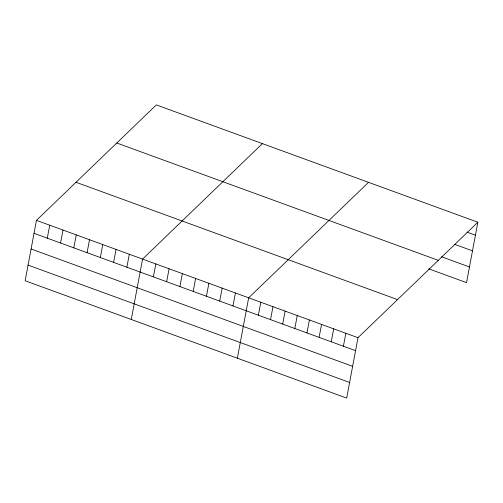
<?xml version="1.0" encoding="UTF-8"?>
<svg xmlns="http://www.w3.org/2000/svg" width="503" height="503" viewBox="0 0 503 503"><rect width="100%" height="100%" fill="white"/><g stroke="black" fill="none" stroke-linecap="round" stroke-linejoin="round"><path stroke-width="0.75" d="M36.455 220.371L25.15 280.768L346.68 398.099L357.985 337.708L477.85 222.232L156.32 104.901L36.455 220.371L357.985 337.708M47.288 238.177L49.715 225.212M60.555 243.018L62.982 230.053M73.815 247.853L76.242 234.895M87.082 252.695L89.503 239.73M100.342 257.536L102.769 244.571M113.609 262.377L116.03 249.413M126.869 267.212L129.296 254.254M131.258 319.487L142.556 259.089L262.421 143.619M153.396 276.895L155.823 263.93M166.656 281.737L169.083 268.772M179.923 286.572L182.35 273.613M193.183 291.413L195.61 278.455M206.45 296.254L208.877 283.29M219.71 301.096L222.137 288.131M232.977 305.937L235.404 292.972M237.359 358.205L248.664 297.814L368.529 182.338M258.385 315.205L260.812 302.246M270.532 319.638L272.959 306.679M282.68 324.07L285.107 311.112M294.827 328.503L297.254 315.544M306.975 332.936L309.395 319.977M319.116 337.368L321.543 324.41M331.263 341.801L333.69 328.843M343.411 346.234L345.838 333.275M477.85 222.232L466.545 282.629L428.675 268.809M466.847 232.065L475.423 235.197M454.63 244.326L472.493 250.846M441.609 256.807L469.475 266.974M116.765 143.003L438.295 260.34M76.01 182.268L397.54 299.599M34.028 233.335L355.558 350.666M31.098 248.991L352.628 366.322M28.08 265.119L349.61 382.45"/></g></svg>
